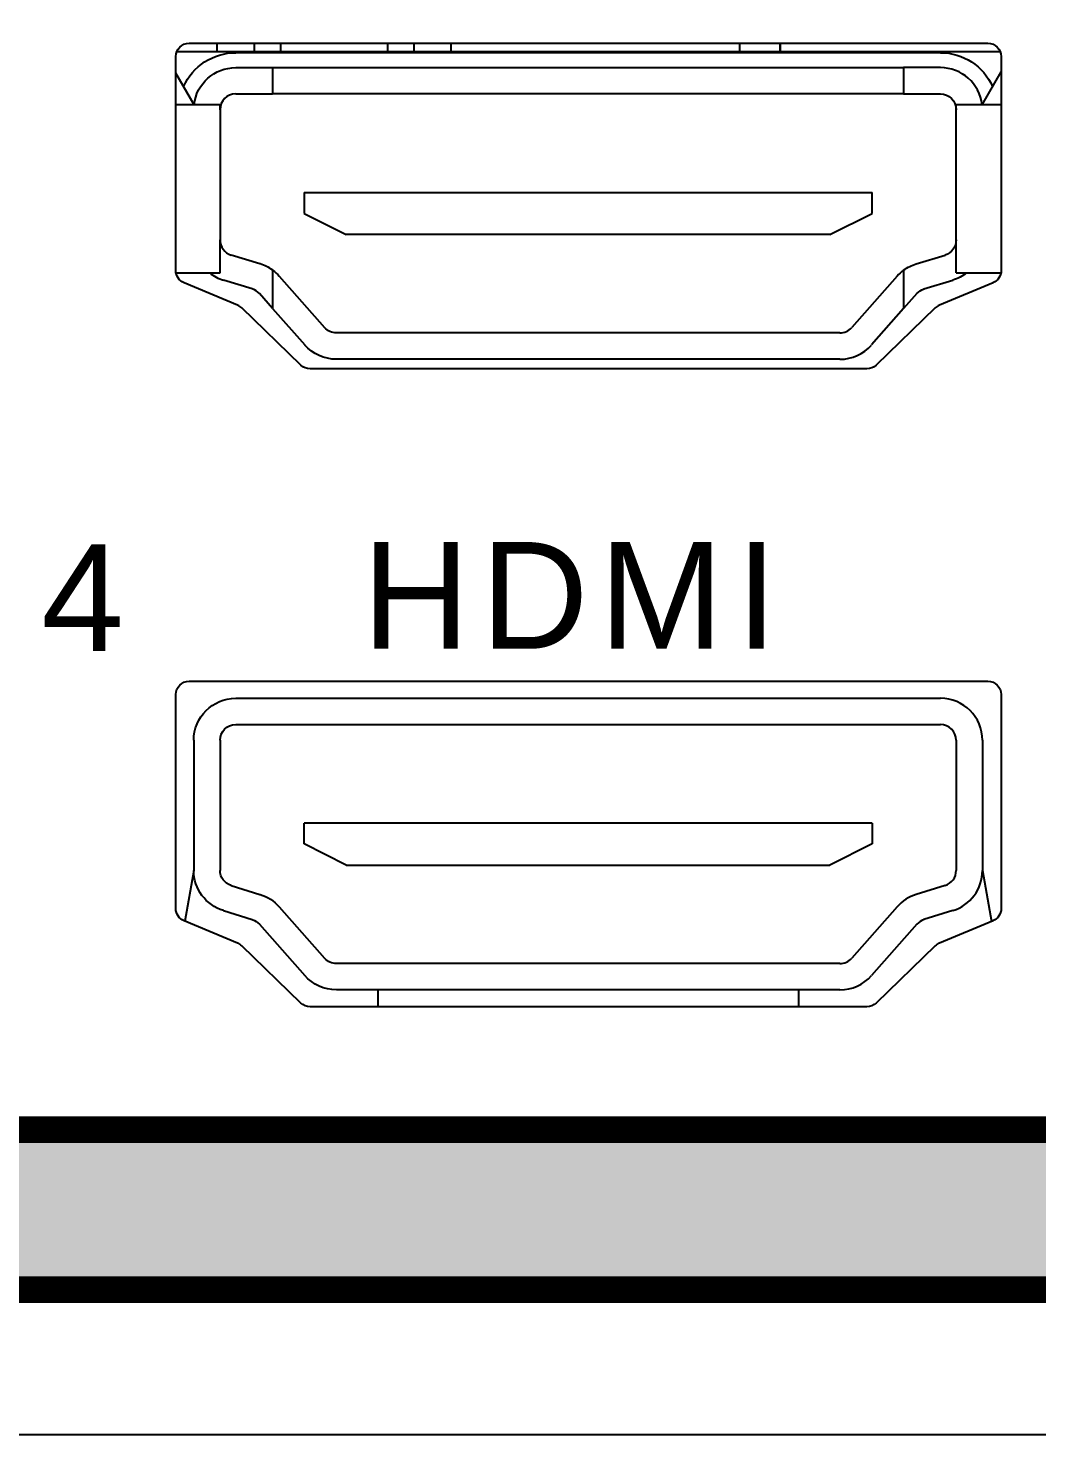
# Model space of a CAD drawing. Header units: inches. Extents: x 0.66 to 9.39, y 0.59 to 4.41.
# Drawn here: x 4.233 to 4.988, y 0.594 to 1.649 of the extents above; entities that cross this region are included whole.
import ezdxf

# ---------------------------------------------------------------- set-up
doc = ezdxf.new("R2010")
doc.units = ezdxf.units.IN
doc.header["$MEASUREMENT"] = 0
doc.styles.add('CAD_SALES', font='ARIAL.TTF')

msp = doc.modelspace()

# ---------------------------------------------------------------- hatches: boundary and pattern name
h = msp.add_hatch(color=256)
h.dxf.hatch_style = 1
h.paths.add_polyline_path([(1.8934, 0.8232), (1.8934, 0.7332, 0.414214), (1.9234, 0.7032), (5.145, 0.7032, 0.414214), (5.176, 0.7342), (5.176, 0.8232)])
h.paths.add_polyline_path([(3.3773, 0.8051), (3.3991, 0.8051), (3.3991, 0.725), (3.3773, 0.725)], flags=16)
h.paths.add_polyline_path([(3.411, 0.8051), (3.4321, 0.8051), (3.4511, 0.7674), (3.4511, 0.8051), (3.4721, 0.8051), (3.4721, 0.725), (3.4504, 0.725), (3.4306, 0.7643), (3.4306, 0.725), (3.411, 0.725)], flags=16)
h.paths.add_polyline_path([(3.4879, 0.8051), (3.5302, 0.8051), (3.5336, 0.8045), (3.5382, 0.8026), (3.5419, 0.7994), (3.5442, 0.7965), (3.5462, 0.7932), (3.5475, 0.7897), (3.5484, 0.7859), (3.5491, 0.7817), (3.5493, 0.7747), (3.548, 0.7668), (3.546, 0.7619), (3.5441, 0.7589), (3.5416, 0.7563), (3.5372, 0.7525), (3.5306, 0.7496), (3.526, 0.7491), (3.509, 0.7491), (3.509, 0.725), (3.4879, 0.725)], flags=16)
h.paths.add_polyline_path([(3.509, 0.7691), (3.509, 0.7859), (3.522, 0.7859), (3.525, 0.7843), (3.5273, 0.781), (3.5279, 0.7765), (3.5264, 0.7722), (3.5235, 0.7695), (3.5205, 0.7691)], flags=0)
h.paths.add_polyline_path([(3.5657, 0.8051), (3.5875, 0.8051), (3.5875, 0.7538), (3.5877, 0.7516), (3.5883, 0.7494), (3.5895, 0.7474), (3.5909, 0.7458), (3.5929, 0.7445), (3.595, 0.7438), (3.5973, 0.7435), (3.5996, 0.7438), (3.6018, 0.7445), (3.6038, 0.7458), (3.6052, 0.7474), (3.6064, 0.7494), (3.607, 0.7516), (3.6072, 0.7538), (3.6072, 0.8051), (3.6289, 0.8051), (3.6289, 0.7507), (3.6281, 0.746), (3.6269, 0.7422), (3.6253, 0.7386), (3.6234, 0.7354), (3.6198, 0.7308), (3.6141, 0.7268), (3.6092, 0.725), (3.6034, 0.724), (3.5973, 0.7236), (3.5913, 0.724), (3.5854, 0.725), (3.5802, 0.7269), (3.5761, 0.7299), (3.5735, 0.7325), (3.5713, 0.7354), (3.5693, 0.7386), (3.5678, 0.7422), (3.5666, 0.746), (3.5659, 0.7499), (3.5657, 0.7538)], flags=16)
h.paths.add_polyline_path([(3.645, 0.7843), (3.645, 0.8051), (3.7062, 0.8051), (3.7062, 0.7843), (3.6858, 0.7843), (3.6858, 0.725), (3.6647, 0.725), (3.6647, 0.7843)], flags=16)

# ---------------------------------------------------------------- linework, layer by layer
for p, q in [((4.3536, 1.6372), (4.9516, 1.6372)), ((4.3744, 1.6372), (4.3744, 1.6309)), ((4.4022, 1.6372), (4.4022, 1.6309)), ((4.4219, 1.6372), (4.4219, 1.6309)), ((4.5022, 1.6372), (4.5022, 1.6309)), ((4.5219, 1.6372), (4.5219, 1.6309)), ((4.5496, 1.6372), (4.5496, 1.6309)), ((4.766, 1.6309), (4.766, 1.6372)), ((4.796, 1.6372), (4.796, 1.6309)), ((4.796, 1.6309), (4.796, 1.6372)), ((4.3436, 1.4669), (4.3436, 1.6272)), ((4.3443, 1.6309), (4.961, 1.6309)), ((4.9161, 1.6301), (4.3885, 1.6301)), ((4.9616, 1.6272), (4.9616, 1.4669)), ((4.3573, 1.5911), (4.3436, 1.6147)), ((4.3885, 1.6189), (4.4161, 1.6189)), ((4.4161, 1.6189), (4.8885, 1.6189)), ((4.4161, 1.6189), (4.4161, 1.5992)), ((4.8885, 1.6189), (4.8885, 1.5992)), ((4.9161, 1.6189), (4.8885, 1.6189)), ((4.9474, 1.5911), (4.9616, 1.6158)), ((4.3885, 1.5992), (4.4161, 1.5992)), ((4.8885, 1.5992), (4.4161, 1.5992)), ((4.8885, 1.5992), (4.9161, 1.5992)), ((4.3767, 1.5911), (4.3436, 1.5911)), ((4.3767, 1.5874), (4.3767, 1.5911)), ((4.3767, 1.5874), (4.3767, 1.4898)), ((4.9616, 1.5911), (4.9279, 1.5911)), ((4.9279, 1.5874), (4.9279, 1.5911)), ((4.9279, 1.4898), (4.9279, 1.5874)), ((4.4397, 1.5254), (4.8649, 1.5254)), ((4.4397, 1.5254), (4.4397, 1.5096)), ((4.8649, 1.5096), (4.8649, 1.5254)), ((4.4397, 1.5096), (4.4712, 1.4939)), ((4.8334, 1.4939), (4.8649, 1.5096)), ((4.3767, 1.4651), (4.3767, 1.4898)), ((4.8334, 1.4939), (4.4712, 1.4939)), ((4.9279, 1.4651), (4.9279, 1.4898)), ((4.4066, 1.4719), (4.3851, 1.4785)), ((4.898, 1.4719), (4.9196, 1.4785)), ((4.3438, 1.4651), (4.3767, 1.4651)), ((4.4161, 1.4671), (4.4161, 1.4384)), ((4.8885, 1.4671), (4.8885, 1.4384)), ((4.9279, 1.4651), (4.9615, 1.4651)), ((4.3899, 1.441), (4.3498, 1.4577)), ((4.4008, 1.4531), (4.3793, 1.4597)), ((4.421, 1.4626), (4.4549, 1.4241)), ((4.8837, 1.4626), (4.8498, 1.4241)), ((4.9038, 1.4531), (4.9254, 1.4597)), ((4.9555, 1.4577), (4.9154, 1.441)), ((4.4161, 1.4384), (4.4062, 1.4496)), ((4.8984, 1.4496), (4.8885, 1.4384)), ((4.4372, 1.3961), (4.393, 1.4389)), ((4.4161, 1.4384), (4.4401, 1.4111)), ((4.8885, 1.4384), (4.8645, 1.4111)), ((4.9123, 1.4389), (4.8681, 1.3961)), ((4.8409, 1.4201), (4.4638, 1.4201)), ((4.8611, 1.3932), (4.4442, 1.3932)), ((4.8409, 1.4004), (4.4638, 1.4004)), ((4.3436, 0.9889), (4.3436, 1.1492)), ((4.3536, 1.1592), (4.9516, 1.1592)), ((4.9616, 1.1492), (4.9616, 0.9889)), ((4.3885, 1.1464), (4.9161, 1.1464)), ((4.3885, 1.1268), (4.9161, 1.1268)), ((4.3571, 1.1149), (4.3571, 1.0174)), ((4.3767, 1.1149), (4.3767, 1.0174)), ((4.9279, 1.1149), (4.9279, 1.0174)), ((4.9476, 1.1149), (4.9476, 1.0174)), ((4.8649, 1.0529), (4.4397, 1.0529)), ((4.4397, 1.0372), (4.4397, 1.0529)), ((4.8649, 1.0529), (4.8649, 1.0372)), ((4.4712, 1.0214), (4.4397, 1.0372)), ((4.8649, 1.0372), (4.8334, 1.0214)), ((4.3571, 1.0174), (4.3504, 0.9794)), ((4.4712, 1.0214), (4.8334, 1.0214)), ((4.9476, 1.0174), (4.9543, 0.9791)), ((4.3851, 1.0061), (4.4066, 0.9994)), ((4.9196, 1.0061), (4.898, 0.9994)), ((4.3793, 0.9873), (4.4008, 0.9806)), ((4.421, 0.9902), (4.4549, 0.9516)), ((4.8837, 0.9902), (4.8498, 0.9516)), ((4.9254, 0.9873), (4.9038, 0.9806)), ((4.3899, 0.9629), (4.3498, 0.9796)), ((4.4062, 0.9771), (4.4401, 0.9386)), ((4.8984, 0.9771), (4.8645, 0.9386)), ((4.9555, 0.9796), (4.9154, 0.9629)), ((4.4372, 0.918), (4.393, 0.9609)), ((4.9123, 0.9609), (4.8681, 0.918)), ((4.8409, 0.9476), (4.4638, 0.9476)), ((4.8409, 0.9279), (4.4638, 0.9279)), ((4.4948, 0.9279), (4.4948, 0.9152)), ((4.8098, 0.9279), (4.8098, 0.9152)), ((4.8611, 0.9152), (4.4442, 0.9152)), ((9.26, 0.5945), (0.84, 0.5945))]:
    msp.add_line(p, q)
at = {"const_width": 0.02}
msp.add_lwpolyline([(5.3268, 1.8053), (5.3268, 1.3952, -0.414214), (5.2958, 1.3642), (5.207, 1.3642, 0.414214), (5.176, 1.3332), (5.176, 0.7342, -0.414214), (5.145, 0.7032), (1.9234, 0.7032, -0.414214), (1.8934, 0.7332), (1.8934, 1.7443, -0.414214), (1.9234, 1.7743), (5.3268, 1.7743)], format="xyb", dxfattribs=at)
msp.add_lwpolyline([(5.176, 0.8232), (1.8934, 0.8232)], dxfattribs=at)
at = {"extrusion": (0, 0, -1)}
for centre, radius, start, end in [((-4.3536, 1.6272), 0.01, 0, 90), ((-4.9516, 1.6272), 0.01, 90, 180), ((-4.3885, 1.5874), 0.0427, 23.8255, 90), ((-4.9161, 1.5874), 0.0427, 90, 156.1745), ((-4.3885, 1.5874), 0.0315, 6.82, 90), ((-4.9161, 1.5874), 0.0118, 90, 180), ((-4.9161, 1.4898), 0.0118, 180, 252.8973), ((-4.3536, 1.4669), 0.01, 292.6199, 0), ((-4.3974, 1.4418), 0.0315, 126.5368, 138.6522), ((-4.9073, 1.4418), 0.0315, 53.4632, 72.8973), ((-4.9161, 1.4898), 0.0315, 231.5559, 252.8973), ((-4.9516, 1.4669), 0.01, 180, 247.3801), ((-4.9073, 1.4418), 0.0118, 41.3478, 72.8973), ((-4.4638, 1.4319), 0.0118, 270, 318.6522), ((-4.4638, 1.4319), 0.0315, 270, 318.6522), ((-4.4442, 1.4032), 0.01, 270, 314.1001), ((-4.8611, 1.4032), 0.01, 225.8999, 270), ((-4.3536, 1.1492), 0.01, 0, 90), ((-4.9516, 1.1492), 0.01, 90, 180), ((-4.3885, 1.1149), 0.0315, 0, 90), ((-4.3885, 1.1149), 0.0118, 0, 90), ((-4.3885, 1.0174), 0.0315, 287.1027, 0), ((-4.3885, 1.0174), 0.0118, 287.1027, 0), ((-4.3974, 0.9693), 0.0315, 107.1027, 138.6522), ((-4.3536, 0.9889), 0.01, 292.6199, 0), ((-4.3974, 0.9693), 0.0118, 107.1027, 138.6522), ((-4.9516, 0.9889), 0.01, 180, 247.3801), ((-4.4638, 0.9594), 0.0118, 270, 318.6522), ((-4.4638, 0.9594), 0.0315, 270, 318.6522), ((-4.4442, 0.9252), 0.01, 270, 314.1001), ((-4.8611, 0.9252), 0.01, 225.8999, 270)]:
    msp.add_arc(centre, radius, start, end, dxfattribs=at)
for centre, radius, start, end in [((4.9161, 1.5874), 0.0315, 6.82, 90), ((4.3885, 1.5874), 0.0118, 90, 180), ((4.3885, 1.4898), 0.0118, 180, 252.8973), ((4.3885, 1.4898), 0.0315, 231.5559, 252.8973), ((4.3974, 1.4418), 0.0315, 53.4632, 72.8973), ((4.9073, 1.4418), 0.0315, 126.5368, 138.6522), ((4.3974, 1.4418), 0.0118, 41.3478, 72.8973), ((4.386, 1.4317), 0.01, 45.8999, 67.3801), ((4.9192, 1.4317), 0.01, 112.6199, 134.1001), ((4.8409, 1.4319), 0.0118, 270, 318.6522), ((4.8409, 1.4319), 0.0315, 270, 318.6522), ((4.9161, 1.1149), 0.0315, 0, 90), ((4.9161, 1.1149), 0.0118, 0, 90), ((4.9161, 1.0174), 0.0118, 287.1027, 0), ((4.9161, 1.0174), 0.0315, 287.1027, 0), ((4.9073, 0.9693), 0.0315, 107.1027, 138.6522), ((4.9073, 0.9693), 0.0118, 107.1027, 138.6522), ((4.386, 0.9537), 0.01, 45.8999, 67.3801), ((4.9192, 0.9537), 0.01, 112.6199, 134.1001), ((4.8409, 0.9594), 0.0118, 270, 318.6522), ((4.8409, 0.9594), 0.0315, 270, 318.6522)]:
    msp.add_arc(centre, radius, start, end)

# ---------------------------------------------------------------- texts
at = {"char_height": 0.08, "attachment_point": 8, "style": 'CAD_SALES'}
for s, insert in [('{\\T1.1;4}', (4.2769, 1.1817)), ('{\\T1.1;HDMI}', (4.6401, 1.1835))]:
    msp.add_mtext_dynamic_manual_height_columns(s, width=1.073188, gutter_width=0.5, heights=[0], dxfattribs=dict(at, insert=insert))

doc.saveas('drawing.dxf')
